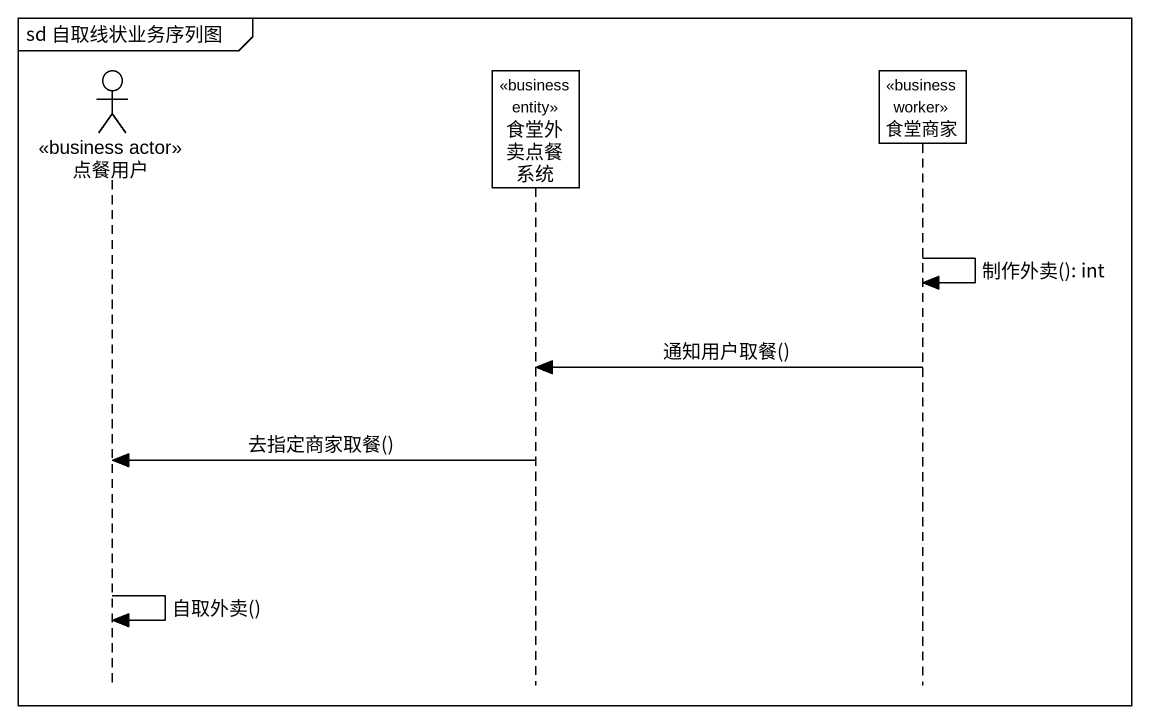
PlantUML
@startuml
mainframe sd 自取线状业务序列图
hide footbox
actor 点餐用户 <<business actor>>
participant 食堂外卖点餐系统 <<business entity>>
participant 食堂商家 <<business worker>>

食堂商家 -> 食堂商家 : 制作外卖(): int
食堂商家 -> 食堂外卖点餐系统 : 通知用户取餐()
食堂外卖点餐系统 -> 点餐用户 : 去指定商家取餐()
点餐用户 -> 点餐用户 : 自取外卖()
@enduml
